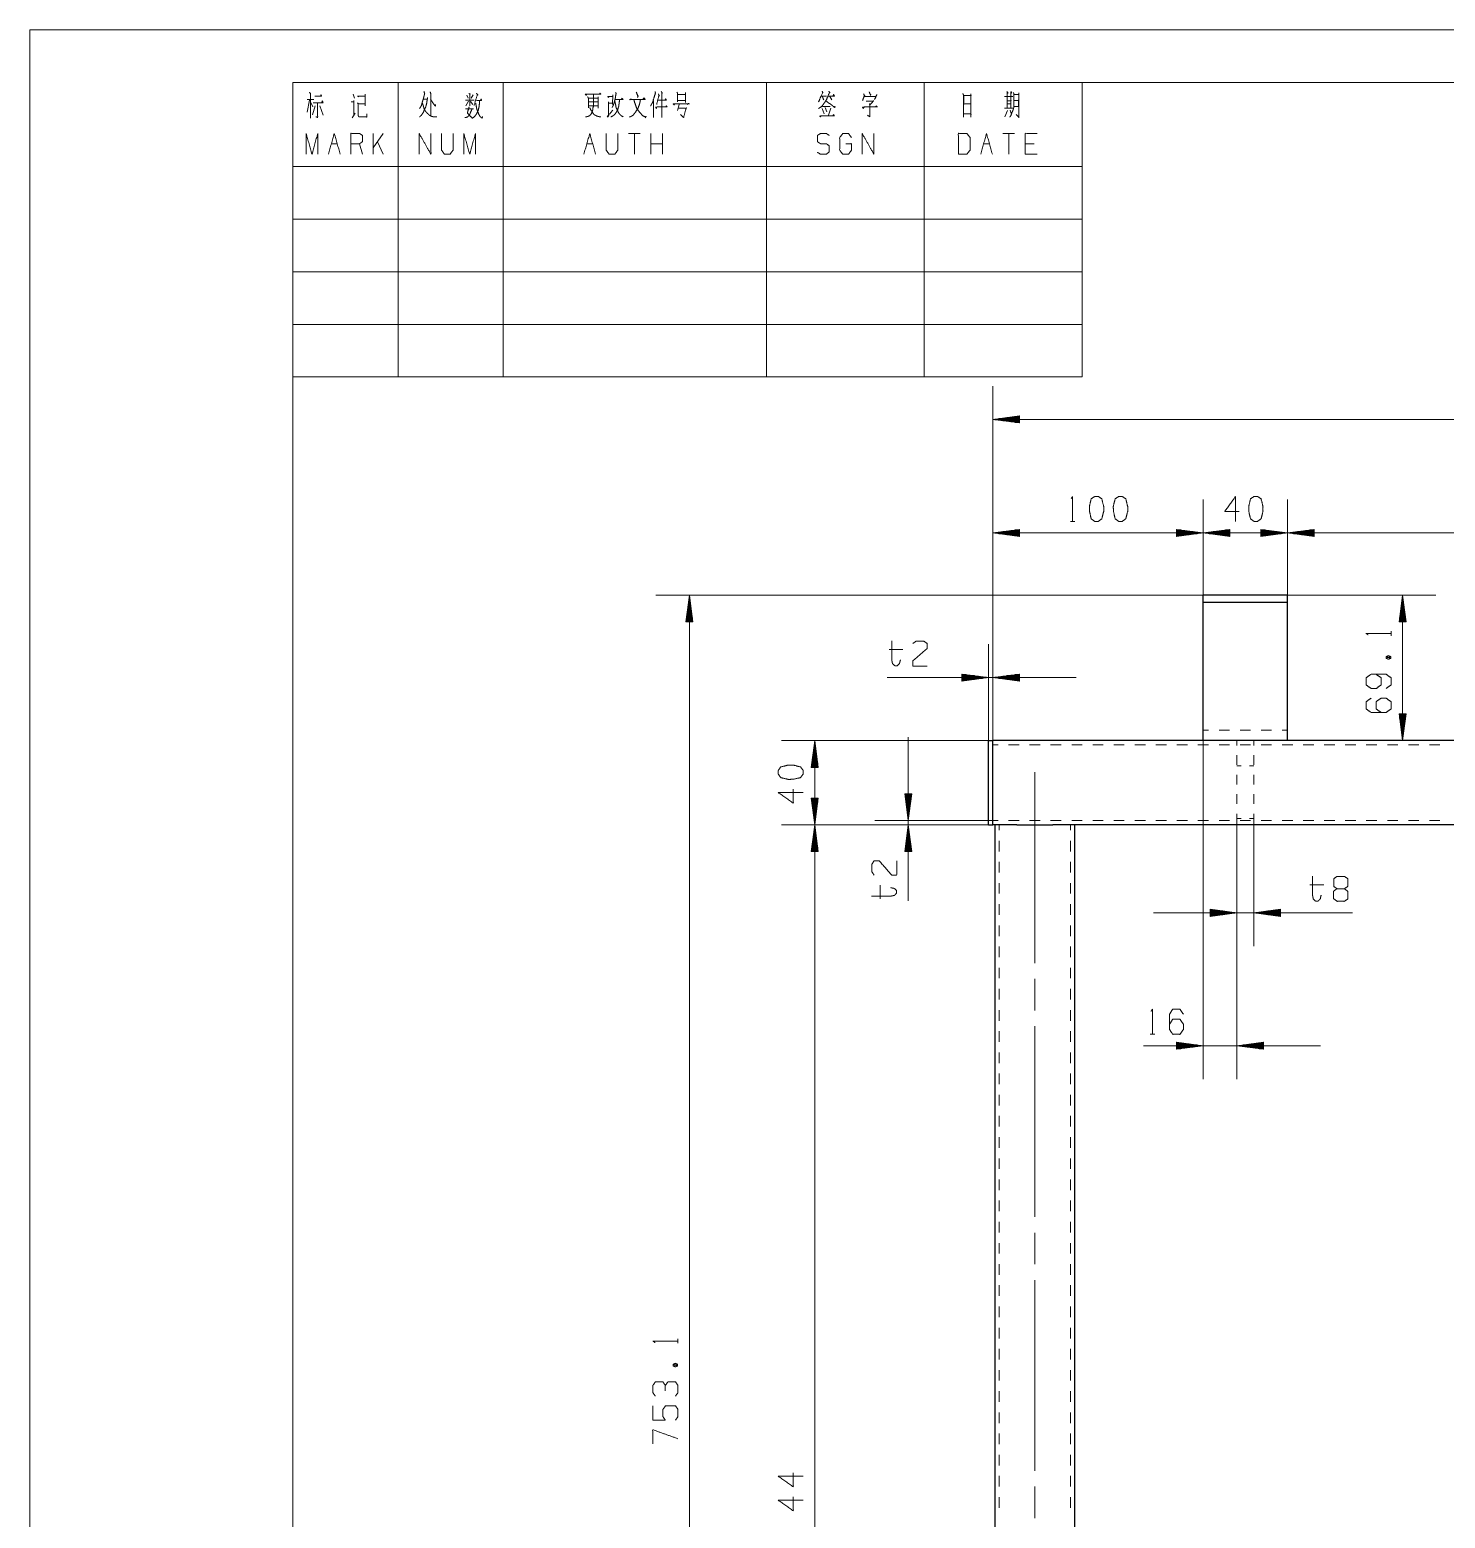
# Model space of a CAD drawing. Header units: millimetres. Extents: x 0 to 420, y 0 to 297.
# Drawn here: x 0 to 134.5, y 155.5 to 297 of the extents above; entities that cross this region are included whole.
import ezdxf

# ---------------------------------------------------------------- set-up
doc = ezdxf.new("R2010")
doc.units = ezdxf.units.MM
doc.layers.add('101', color=7, linetype='Continuous', true_color=0xffffff)

msp = doc.modelspace()

# ---------------------------------------------------------------- linework, layer by layer
at = {"layer": '101', "color": 133, "linetype": 'Continuous', "lineweight": 18}
for p, q in [((420, 297), (0, 297)), ((0, 297), (0, 0)), ((25, 292), (25, 264)), ((25, 292), (25, 5)), ((415, 292), (25, 292)), ((25, 292), (100, 292)), ((25, 292), (100, 292)), ((25, 292), (100, 292)), ((35, 292), (35, 264)), ((45, 292), (45, 264)), ((70, 292), (70, 264)), ((85, 292), (85, 264)), ((100, 292), (100, 264)), ((25, 284), (100, 284)), ((25, 279), (100, 279)), ((25, 274), (100, 274)), ((25, 269), (100, 269)), ((25, 264), (100, 264))]:
    msp.add_line(p, q, dxfattribs=at)
at = {"layer": '101', "color": 72, "linetype": 'Continuous', "lineweight": 18}
for p, q in [((26.57, 290.3), (26.35, 289.18)), ((26.36, 290.36), (26.98, 290.36)), ((26.69, 290.14), (26.91, 289.66)), ((30.74, 290.88), (30.87, 290.49)), ((31.13, 290.07), (31.22, 289.97)), ((37.42, 290.41), (37.77, 290.41)), ((41.69, 290.2), (41.43, 289.78)), ((41.53, 290.78), (41.66, 290.49)), ((41.88, 290.18), (42.11, 289.91)), ((42.14, 290.82), (41.95, 290.49)), ((53.11, 290.49), (53.99, 290.49)), ((53.11, 290.14), (53.98, 290.14)), ((54.01, 290.63), (54.01, 289.56)), ((55, 290.16), (55, 288.89)), ((55.4, 290.82), (55.37, 289.89)), ((59.27, 290.28), (59.27, 288.65)), ((61.56, 290.86), (62.32, 290.86)), ((61.56, 290.28), (62.32, 290.28)), ((62.33, 291.05), (62.33, 290.09)), ((76.04, 290.67), (76.21, 290.34)), ((93.22, 291.13), (93.33, 290.98)), ((27.11, 289.78), (26.88, 288.91)), ((27.56, 289.76), (27.87, 288.87)), ((30.65, 288.62), (30.93, 289.08)), ((41.4, 289.47), (42.16, 289.47)), ((53.1, 289.76), (53.98, 289.76)), ((55.02, 290.01), (55.35, 290.01)), ((61.73, 289.91), (61.56, 289.33)), ((61.6, 289.56), (62.33, 289.56)), ((75.31, 289.52), (75.48, 289.02)), ((75.35, 289.72), (76.07, 289.72)), ((75.6, 289.62), (75.76, 289.2)), ((76.13, 289.56), (75.92, 288.89)), ((92.92, 289.33), (92.65, 288.71)), ((92.86, 289.95), (93.25, 289.95)), ((93.18, 289.37), (93.28, 289.04)), ((93.75, 288.94), (94, 288.69)), ((28.66, 286.17), (29.22, 286.17)), ((31.62, 285.18), (31.34, 286.17)), ((32.63, 285.18), (32.63, 287.14)), ((33.59, 287.14), (32.63, 285.78)), ((33.59, 285.18), (33.04, 286.36)), ((52.94, 286.17), (53.49, 286.17)), ((58.02, 287.14), (56.9, 287.14)), ((57.46, 287.14), (57.46, 285.18)), ((59.02, 285.18), (59.02, 287.14)), ((60.14, 286.17), (59.02, 286.17)), ((60.14, 285.18), (60.14, 287.14)), ((90.65, 286.17), (91.2, 286.17)), ((93.6, 287.14), (92.49, 287.14)), ((93.05, 287.14), (93.05, 285.18)), ((95.45, 286.17), (94.61, 286.17)), ((98.9, 250.27), (99.32, 250.27)), ((129.37, 239.41), (129.37, 239.84)), ((81.66, 238.1), (82.98, 238.1)), ((128.92, 237.26), (129.35, 237.42)), ((80.82, 214.39), (80.82, 215.71)), ((121.65, 215.73), (122.97, 215.73)), ((106.49, 201.52), (106.91, 201.52)), ((61.6, 172.15), (61.6, 172.58)), ((61.15, 170), (61.57, 170.16))]:
    msp.add_line(p, q, dxfattribs=at)
at = {"layer": '101', "color": 22, "linetype": 'Continuous', "lineweight": 18}
for p, q in [((91.52, 228.83), (91.52, 263.14)), ((94.06, 260.3), (91.52, 259.96)), ((91.52, 259.96), (94.06, 259.63)), ((199.52, 259.96), (91.52, 259.96)), ((94.06, 259.99), (91.71, 259.99)), ((94.06, 259.94), (91.71, 259.94)), ((94.06, 260.04), (92.1, 260.04)), ((94.06, 259.89), (92.1, 259.89)), ((94.06, 260.09), (92.48, 260.09)), ((94.06, 259.84), (92.48, 259.84)), ((94.06, 260.14), (92.87, 260.14)), ((94.06, 259.79), (92.87, 259.79)), ((94.06, 260.19), (93.25, 260.19)), ((94.06, 259.74), (93.25, 259.74)), ((94.06, 260.24), (93.64, 260.24)), ((94.06, 259.68), (93.64, 259.68)), ((94.06, 260.29), (94.03, 260.29)), ((94.06, 260.29), (94.03, 260.29)), ((94.06, 259.63), (94.03, 259.63)), ((94.06, 259.63), (94.03, 259.63)), ((94.06, 259.63), (94.06, 260.3)), ((91.52, 229.43), (91.52, 252.35)), ((111.52, 243.26), (111.52, 252.35)), ((111.52, 243.26), (111.52, 252.35)), ((119.52, 243.26), (119.52, 252.35)), ((119.52, 243.26), (119.52, 252.35)), ((94.06, 249.51), (91.52, 249.18)), ((91.52, 249.18), (94.06, 248.84)), ((91.52, 249.18), (111.52, 249.18)), ((94.06, 249.2), (91.71, 249.2)), ((94.06, 249.15), (91.71, 249.15)), ((94.06, 249.25), (92.1, 249.25)), ((94.06, 249.1), (92.1, 249.1)), ((94.06, 249.3), (92.48, 249.3)), ((94.06, 249.05), (92.48, 249.05)), ((94.06, 249.35), (92.87, 249.35)), ((94.06, 249.41), (93.25, 249.41)), ((94.06, 249.46), (93.64, 249.46)), ((94.06, 249.51), (94.03, 249.51)), ((94.06, 249.51), (94.03, 249.51)), ((94.06, 248.84), (94.06, 249.51)), ((108.98, 249.51), (109.01, 249.51)), ((108.98, 249.51), (109.01, 249.51)), ((111.52, 249.18), (108.98, 249.51)), ((108.98, 249.51), (108.98, 248.84)), ((108.98, 249.46), (109.4, 249.46)), ((108.98, 249.41), (109.78, 249.41)), ((108.98, 249.35), (110.17, 249.35)), ((108.98, 249.3), (110.55, 249.3)), ((108.98, 249.25), (110.94, 249.25)), ((108.98, 249.2), (111.33, 249.2)), ((108.98, 248.84), (111.52, 249.18)), ((108.98, 249.15), (111.33, 249.15)), ((108.98, 249.1), (110.94, 249.1)), ((108.98, 249.05), (110.55, 249.05)), ((114.06, 249.51), (111.52, 249.18)), ((111.52, 249.18), (119.52, 249.18)), ((111.52, 249.18), (114.06, 248.84)), ((114.06, 249.2), (111.71, 249.2)), ((114.06, 249.15), (111.71, 249.15)), ((114.06, 249.25), (112.1, 249.25)), ((114.06, 249.1), (112.1, 249.1)), ((114.06, 249.3), (112.48, 249.3)), ((114.06, 249.05), (112.48, 249.05)), ((114.06, 249.35), (112.87, 249.35)), ((114.06, 249.41), (113.25, 249.41)), ((114.06, 249.46), (113.64, 249.46)), ((114.06, 249.51), (114.03, 249.51)), ((114.06, 249.51), (114.03, 249.51)), ((114.06, 248.84), (114.06, 249.51)), ((116.98, 249.51), (116.98, 248.84)), ((119.52, 249.18), (116.98, 249.51)), ((116.98, 249.51), (117.01, 249.51)), ((116.98, 249.51), (117.01, 249.51)), ((116.98, 249.46), (117.4, 249.46)), ((116.98, 249.41), (117.78, 249.41)), ((116.98, 249.35), (118.17, 249.35)), ((116.98, 249.3), (118.55, 249.3)), ((116.98, 249.25), (118.94, 249.25)), ((116.98, 249.2), (119.33, 249.2)), ((116.98, 248.84), (119.52, 249.18)), ((116.98, 249.15), (119.33, 249.15)), ((116.98, 249.1), (118.94, 249.1)), ((116.98, 249.05), (118.55, 249.05)), ((122.06, 249.51), (119.52, 249.18)), ((119.52, 249.18), (122.06, 248.84)), ((119.52, 249.18), (171.52, 249.18)), ((122.06, 249.2), (119.71, 249.2)), ((122.06, 249.15), (119.71, 249.15)), ((122.06, 249.25), (120.1, 249.25)), ((122.06, 249.1), (120.1, 249.1)), ((122.06, 249.3), (120.48, 249.3)), ((122.06, 249.05), (120.48, 249.05)), ((122.06, 249.35), (120.87, 249.35)), ((122.06, 249.41), (121.25, 249.41)), ((122.06, 249.46), (121.64, 249.46)), ((122.06, 249.51), (122.03, 249.51)), ((122.06, 249.51), (122.03, 249.51)), ((122.06, 248.84), (122.06, 249.51)), ((94.06, 249), (92.87, 249)), ((94.06, 248.95), (93.25, 248.95)), ((94.06, 248.9), (93.64, 248.9)), ((94.06, 248.85), (94.03, 248.85)), ((94.06, 248.85), (94.03, 248.85)), ((108.98, 249), (110.17, 249)), ((108.98, 248.95), (109.78, 248.95)), ((108.98, 248.9), (109.4, 248.9)), ((108.98, 248.85), (109.01, 248.85)), ((108.98, 248.85), (109.01, 248.85)), ((114.06, 249), (112.87, 249)), ((114.06, 248.95), (113.25, 248.95)), ((114.06, 248.9), (113.64, 248.9)), ((114.06, 248.85), (114.03, 248.85)), ((114.06, 248.85), (114.03, 248.85)), ((116.98, 249), (118.17, 249)), ((116.98, 248.95), (117.78, 248.95)), ((116.98, 248.9), (117.4, 248.9)), ((116.98, 248.85), (117.01, 248.85)), ((116.98, 248.85), (117.01, 248.85)), ((122.06, 249), (120.87, 249)), ((122.06, 248.95), (121.25, 248.95)), ((122.06, 248.9), (121.64, 248.9)), ((122.06, 248.85), (122.03, 248.85)), ((122.06, 248.85), (122.03, 248.85)), ((111.52, 243.26), (59.51, 243.26)), ((62.69, 243.26), (62.35, 240.72)), ((62.56, 240.72), (62.56, 242.29)), ((62.61, 240.72), (62.61, 242.68)), ((62.66, 240.72), (62.66, 243.06)), ((63.02, 240.72), (62.69, 243.26)), ((62.69, 92.63), (62.69, 243.26)), ((62.71, 240.72), (62.71, 243.06)), ((62.76, 240.72), (62.76, 242.68)), ((62.82, 240.72), (62.82, 242.29)), ((119.52, 243.26), (133.64, 243.26)), ((130.46, 243.26), (130.13, 240.72)), ((130.34, 240.72), (130.34, 242.29)), ((130.39, 240.72), (130.39, 242.68)), ((130.44, 240.72), (130.44, 243.06)), ((130.8, 240.72), (130.46, 243.26)), ((130.46, 243.26), (130.46, 229.43)), ((130.49, 240.72), (130.49, 243.06)), ((130.54, 240.72), (130.54, 242.68)), ((130.59, 240.72), (130.59, 242.29)), ((62.35, 240.72), (63.02, 240.72)), ((62.36, 240.72), (62.36, 240.75)), ((62.36, 240.72), (62.36, 240.75)), ((62.41, 240.72), (62.41, 241.13)), ((62.46, 240.72), (62.46, 241.52)), ((62.51, 240.72), (62.51, 241.91)), ((62.87, 240.72), (62.87, 241.91)), ((62.92, 240.72), (62.92, 241.52)), ((62.97, 240.72), (62.97, 241.13)), ((63.02, 240.72), (63.02, 240.75)), ((63.02, 240.72), (63.02, 240.75)), ((130.13, 240.72), (130.13, 240.75)), ((130.13, 240.72), (130.13, 240.75)), ((130.13, 240.72), (130.8, 240.72)), ((130.18, 240.72), (130.18, 241.13)), ((130.24, 240.72), (130.24, 241.52)), ((130.29, 240.72), (130.29, 241.91)), ((130.64, 240.72), (130.64, 241.91)), ((130.69, 240.72), (130.69, 241.52)), ((130.74, 240.72), (130.74, 241.13)), ((130.79, 240.72), (130.79, 240.75)), ((130.79, 240.72), (130.79, 240.75)), ((91.12, 228.83), (91.12, 238.6)), ((91.52, 228.83), (91.52, 238.6)), ((81.48, 235.43), (99.46, 235.43)), ((88.58, 235.76), (88.61, 235.76)), ((88.58, 235.76), (88.61, 235.76)), ((91.12, 235.43), (88.58, 235.76)), ((88.58, 235.76), (88.58, 235.09)), ((88.58, 235.71), (89, 235.71)), ((88.58, 235.66), (89.38, 235.66)), ((88.58, 235.61), (89.77, 235.61)), ((88.58, 235.56), (90.15, 235.56)), ((88.58, 235.51), (90.54, 235.51)), ((88.58, 235.45), (90.93, 235.45)), ((88.58, 235.09), (91.12, 235.43)), ((88.58, 235.4), (90.93, 235.4)), ((88.58, 235.35), (90.54, 235.35)), ((88.58, 235.3), (90.15, 235.3)), ((88.58, 235.25), (89.77, 235.25)), ((88.58, 235.2), (89.38, 235.2)), ((88.58, 235.15), (89, 235.15)), ((88.58, 235.1), (88.61, 235.1)), ((88.58, 235.1), (88.61, 235.1)), ((94.06, 235.76), (91.52, 235.43)), ((91.52, 235.43), (94.06, 235.09)), ((94.06, 235.45), (91.71, 235.45)), ((94.06, 235.4), (91.71, 235.4)), ((94.06, 235.51), (92.1, 235.51)), ((94.06, 235.35), (92.1, 235.35)), ((94.06, 235.56), (92.48, 235.56)), ((94.06, 235.3), (92.48, 235.3)), ((94.06, 235.61), (92.87, 235.61)), ((94.06, 235.25), (92.87, 235.25)), ((94.06, 235.66), (93.25, 235.66)), ((94.06, 235.2), (93.25, 235.2)), ((94.06, 235.71), (93.64, 235.71)), ((94.06, 235.15), (93.64, 235.15)), ((94.06, 235.76), (94.03, 235.76)), ((94.06, 235.76), (94.03, 235.76)), ((94.06, 235.1), (94.03, 235.1)), ((94.06, 235.1), (94.03, 235.1)), ((94.06, 235.09), (94.06, 235.76)), ((130.13, 231.97), (130.13, 231.94)), ((130.13, 231.97), (130.13, 231.94)), ((130.13, 231.97), (130.46, 229.43)), ((130.8, 231.97), (130.13, 231.97)), ((130.18, 231.97), (130.18, 231.55)), ((130.24, 231.97), (130.24, 231.16)), ((130.29, 231.97), (130.29, 230.78)), ((130.34, 231.97), (130.34, 230.39)), ((130.39, 231.97), (130.39, 230.01)), ((130.44, 231.97), (130.44, 229.62)), ((130.46, 229.43), (130.8, 231.97)), ((130.49, 231.97), (130.49, 229.62)), ((130.54, 231.97), (130.54, 230.01)), ((130.59, 231.97), (130.59, 230.39)), ((130.64, 231.97), (130.64, 230.78)), ((130.69, 231.97), (130.69, 231.16)), ((130.74, 231.97), (130.74, 231.55)), ((130.79, 231.97), (130.79, 231.94)), ((130.79, 231.97), (130.79, 231.94)), ((91.52, 229.43), (71.43, 229.43)), ((74.6, 229.43), (74.27, 226.89)), ((74.58, 226.89), (74.58, 229.24)), ((74.94, 226.89), (74.6, 229.43)), ((74.6, 229.43), (74.6, 221.43)), ((74.63, 226.89), (74.63, 229.24)), ((83.49, 214.21), (83.49, 229.77)), ((111.52, 229.43), (111.52, 197.26)), ((74.42, 226.89), (74.42, 228.08)), ((74.47, 226.89), (74.47, 228.46)), ((74.52, 226.89), (74.52, 228.85)), ((74.68, 226.89), (74.68, 228.85)), ((74.73, 226.89), (74.73, 228.46)), ((74.78, 226.89), (74.78, 228.08)), ((74.27, 226.89), (74.27, 226.92)), ((74.27, 226.89), (74.27, 226.92)), ((74.27, 226.89), (74.94, 226.89)), ((74.32, 226.89), (74.32, 227.31)), ((74.37, 226.89), (74.37, 227.69)), ((74.83, 226.89), (74.83, 227.69)), ((74.88, 226.89), (74.88, 227.31)), ((74.93, 226.89), (74.93, 226.92)), ((74.93, 226.89), (74.93, 226.92)), ((74.27, 223.97), (74.27, 223.94)), ((74.27, 223.97), (74.27, 223.94)), ((74.94, 223.97), (74.27, 223.97)), ((74.27, 223.97), (74.6, 221.43)), ((74.32, 223.97), (74.32, 223.55)), ((74.37, 223.97), (74.37, 223.16)), ((74.42, 223.97), (74.42, 222.78)), ((74.47, 223.97), (74.47, 222.39)), ((74.52, 223.97), (74.52, 222.01)), ((74.58, 223.97), (74.58, 221.62)), ((74.6, 221.43), (74.94, 223.97)), ((74.63, 223.97), (74.63, 221.62)), ((74.68, 223.97), (74.68, 222.01)), ((74.73, 223.97), (74.73, 222.39)), ((74.78, 223.97), (74.78, 222.78)), ((74.83, 223.97), (74.83, 223.16)), ((74.88, 223.97), (74.88, 223.55)), ((74.93, 223.97), (74.93, 223.94)), ((74.93, 223.97), (74.93, 223.94)), ((83.82, 224.37), (83.15, 224.37)), ((83.15, 224.37), (83.49, 221.83)), ((83.16, 224.37), (83.16, 224.34)), ((83.16, 224.37), (83.16, 224.34)), ((83.21, 224.37), (83.21, 223.95)), ((83.26, 224.37), (83.26, 223.56)), ((83.31, 224.37), (83.31, 223.18)), ((83.36, 224.37), (83.36, 222.79)), ((83.41, 224.37), (83.41, 222.41)), ((83.46, 224.37), (83.46, 222.02)), ((83.49, 221.83), (83.82, 224.37)), ((83.51, 224.37), (83.51, 222.02)), ((83.56, 224.37), (83.56, 222.41)), ((83.61, 224.37), (83.61, 222.79)), ((83.66, 224.37), (83.66, 223.18)), ((83.71, 224.37), (83.71, 223.56)), ((83.77, 224.37), (83.77, 223.95)), ((83.82, 224.37), (83.82, 224.34)), ((83.82, 224.37), (83.82, 224.34)), ((91.52, 221.43), (71.43, 221.43)), ((91.72, 221.43), (71.43, 221.43)), ((74.6, 221.43), (74.27, 218.89)), ((74.52, 218.89), (74.52, 220.85)), ((74.58, 218.89), (74.58, 221.24)), ((74.94, 218.89), (74.6, 221.43)), ((74.6, 221.43), (74.6, 92.63)), ((74.63, 218.89), (74.63, 221.24)), ((74.68, 218.89), (74.68, 220.85)), ((91.52, 221.83), (80.31, 221.83)), ((91.52, 221.43), (80.31, 221.43)), ((83.49, 221.43), (83.15, 218.89)), ((83.41, 218.89), (83.41, 220.85)), ((83.46, 218.89), (83.46, 221.24)), ((83.82, 218.89), (83.49, 221.43)), ((83.51, 218.89), (83.51, 221.24)), ((83.56, 218.89), (83.56, 220.85)), ((114.72, 222.03), (114.72, 209.89)), ((114.72, 222.03), (114.72, 197.26)), ((116.32, 222.03), (116.32, 209.89)), ((74.32, 218.89), (74.32, 219.31)), ((74.37, 218.89), (74.37, 219.69)), ((74.42, 218.89), (74.42, 220.08)), ((74.47, 218.89), (74.47, 220.46)), ((74.73, 218.89), (74.73, 220.46)), ((74.78, 218.89), (74.78, 220.08)), ((74.83, 218.89), (74.83, 219.69)), ((74.88, 218.89), (74.88, 219.31)), ((83.21, 218.89), (83.21, 219.31)), ((83.26, 218.89), (83.26, 219.69)), ((83.31, 218.89), (83.31, 220.08)), ((83.36, 218.89), (83.36, 220.46)), ((83.61, 218.89), (83.61, 220.46)), ((83.66, 218.89), (83.66, 220.08)), ((83.71, 218.89), (83.71, 219.69)), ((83.77, 218.89), (83.77, 219.31)), ((74.27, 218.89), (74.27, 218.92)), ((74.27, 218.89), (74.27, 218.92)), ((74.27, 218.89), (74.94, 218.89)), ((74.93, 218.89), (74.93, 218.92)), ((74.93, 218.89), (74.93, 218.92)), ((83.15, 218.89), (83.82, 218.89)), ((83.16, 218.89), (83.16, 218.92)), ((83.16, 218.89), (83.16, 218.92)), ((83.82, 218.89), (83.82, 218.92)), ((83.82, 218.89), (83.82, 218.92)), ((106.78, 213.06), (125.7, 213.06)), ((114.72, 213.06), (112.18, 213.4)), ((112.18, 213.4), (112.18, 212.73)), ((112.18, 213.39), (112.21, 213.39)), ((112.18, 213.39), (112.21, 213.39)), ((112.18, 213.34), (112.6, 213.34)), ((112.18, 213.29), (112.98, 213.29)), ((112.18, 213.24), (113.37, 213.24)), ((112.18, 213.19), (113.75, 213.19)), ((112.18, 213.14), (114.14, 213.14)), ((112.18, 213.09), (114.53, 213.09)), ((112.18, 212.73), (114.72, 213.06)), ((112.18, 213.04), (114.53, 213.04)), ((112.18, 212.99), (114.14, 212.99)), ((112.18, 212.94), (113.75, 212.94)), ((112.18, 212.88), (113.37, 212.88)), ((112.18, 212.83), (112.98, 212.83)), ((112.18, 212.78), (112.6, 212.78)), ((112.18, 212.73), (112.21, 212.73)), ((112.18, 212.73), (112.21, 212.73)), ((118.86, 213.4), (116.32, 213.06)), ((116.32, 213.06), (118.86, 212.73)), ((118.86, 213.09), (116.51, 213.09)), ((118.86, 213.04), (116.51, 213.04)), ((118.86, 213.14), (116.9, 213.14)), ((118.86, 212.99), (116.9, 212.99)), ((118.86, 213.19), (117.28, 213.19)), ((118.86, 212.94), (117.28, 212.94)), ((118.86, 213.24), (117.67, 213.24)), ((118.86, 212.88), (117.67, 212.88)), ((118.86, 213.29), (118.05, 213.29)), ((118.86, 212.83), (118.05, 212.83)), ((118.86, 213.34), (118.44, 213.34)), ((118.86, 212.78), (118.44, 212.78)), ((118.86, 213.39), (118.83, 213.39)), ((118.86, 213.39), (118.83, 213.39)), ((118.86, 212.73), (118.83, 212.73)), ((118.86, 212.73), (118.83, 212.73)), ((118.86, 212.73), (118.86, 213.4)), ((122.66, 200.43), (105.85, 200.43)), ((111.52, 200.43), (108.98, 200.77)), ((108.98, 200.77), (108.98, 200.1)), ((108.98, 200.76), (109.01, 200.76)), ((108.98, 200.76), (109.01, 200.76)), ((108.98, 200.71), (109.4, 200.71)), ((108.98, 200.66), (109.78, 200.66)), ((108.98, 200.61), (110.17, 200.61)), ((108.98, 200.56), (110.55, 200.56)), ((108.98, 200.51), (110.94, 200.51)), ((108.98, 200.46), (111.33, 200.46)), ((108.98, 200.1), (111.52, 200.43)), ((108.98, 200.41), (111.33, 200.41)), ((108.98, 200.36), (110.94, 200.36)), ((108.98, 200.31), (110.55, 200.31)), ((108.98, 200.25), (110.17, 200.25)), ((108.98, 200.2), (109.78, 200.2)), ((108.98, 200.15), (109.4, 200.15)), ((108.98, 200.1), (109.01, 200.1)), ((108.98, 200.1), (109.01, 200.1)), ((117.26, 200.77), (114.72, 200.43)), ((114.72, 200.43), (117.26, 200.1)), ((117.26, 200.46), (114.91, 200.46)), ((117.26, 200.41), (114.91, 200.41)), ((117.26, 200.51), (115.3, 200.51)), ((117.26, 200.36), (115.3, 200.36)), ((117.26, 200.56), (115.68, 200.56)), ((117.26, 200.31), (115.68, 200.31)), ((117.26, 200.61), (116.07, 200.61)), ((117.26, 200.25), (116.07, 200.25)), ((117.26, 200.66), (116.45, 200.66)), ((117.26, 200.2), (116.45, 200.2)), ((117.26, 200.71), (116.84, 200.71)), ((117.26, 200.15), (116.84, 200.15)), ((117.26, 200.76), (117.23, 200.76)), ((117.26, 200.76), (117.23, 200.76)), ((117.26, 200.1), (117.23, 200.1)), ((117.26, 200.1), (117.23, 200.1)), ((117.26, 200.1), (117.26, 200.77))]:
    msp.add_line(p, q, dxfattribs=at)
at = {"layer": '101', "color": 92, "linetype": 'Continuous', "lineweight": 25}
for p, q in [((111.52, 242.55), (111.52, 243.26)), ((119.52, 243.26), (111.52, 243.26)), ((119.52, 242.55), (111.52, 242.55)), ((111.52, 240.6), (111.52, 242.55)), ((119.52, 242.55), (119.52, 243.26)), ((119.52, 240.6), (119.52, 242.55)), ((111.52, 230.43), (111.52, 239.19)), ((119.52, 230.43), (119.52, 239.19)), ((199.52, 229.43), (91.52, 229.43)), ((91.52, 222.03), (91.52, 228.83)), ((93.82, 221.43), (91.52, 221.43)), ((91.72, 221.43), (91.72, 92.63)), ((193.82, 221.43), (97.22, 221.43)), ((99.32, 92.63), (99.32, 221.43))]:
    msp.add_line(p, q, dxfattribs=at)
at = {"layer": '101', "color": 72, "linetype": 'Continuous', "lineweight": 25}
for p, q in [((91.12, 229.43), (91.52, 229.43)), ((91.12, 222.03), (91.12, 228.83)), ((91.52, 222.03), (91.52, 228.83)), ((91.12, 221.43), (91.52, 221.43))]:
    msp.add_line(p, q, dxfattribs=at)
at = {"layer": '101', "color": 53, "linetype": 'Continuous', "lineweight": 18}
for p, q in [((111.52, 230.43), (112.02, 230.43)), ((113.02, 230.43), (114.02, 230.43)), ((114.72, 228.97), (114.72, 229.43)), ((115.02, 230.43), (116.02, 230.43)), ((116.32, 229.43), (116.32, 228.97)), ((117.02, 230.43), (118.02, 230.43)), ((119.02, 230.43), (119.52, 230.43)), ((92.02, 229.03), (91.52, 229.03)), ((94.02, 229.03), (93.02, 229.03)), ((96.02, 229.03), (95.02, 229.03)), ((98.02, 229.03), (97.02, 229.03)), ((100.02, 229.03), (99.02, 229.03)), ((102.02, 229.03), (101.02, 229.03)), ((104.02, 229.03), (103.02, 229.03)), ((106.02, 229.03), (105.02, 229.03)), ((108.02, 229.03), (107.02, 229.03)), ((110.02, 229.03), (109.02, 229.03)), ((112.02, 229.03), (111.02, 229.03)), ((114.02, 229.03), (113.02, 229.03)), ((114.72, 227.12), (114.72, 228.04)), ((116.02, 229.03), (115.02, 229.03)), ((116.32, 228.04), (116.32, 227.12)), ((118.02, 229.03), (117.02, 229.03)), ((120.02, 229.03), (119.02, 229.03)), ((122.02, 229.03), (121.02, 229.03)), ((124.02, 229.03), (123.02, 229.03)), ((126.02, 229.03), (125.02, 229.03)), ((128.02, 229.03), (127.02, 229.03)), ((130.02, 229.03), (129.02, 229.03)), ((132.02, 229.03), (131.02, 229.03)), ((134.02, 229.03), (133.02, 229.03)), ((115.12, 227.03), (114.72, 227.03)), ((116.32, 227.03), (115.92, 227.03)), ((114.72, 225.27), (114.72, 226.19)), ((116.32, 226.19), (116.32, 225.27)), ((114.72, 223.42), (114.72, 224.34)), ((116.32, 224.34), (116.32, 223.42)), ((114.72, 222.03), (114.72, 222.49)), ((116.32, 222.49), (116.32, 222.03)), ((92.02, 221.83), (91.52, 221.83)), ((92.12, 221.43), (92.12, 220.92)), ((94.02, 221.83), (93.02, 221.83)), ((96.02, 221.83), (95.02, 221.83)), ((98.02, 221.83), (97.02, 221.83)), ((98.92, 220.92), (98.92, 221.43)), ((100.02, 221.83), (99.02, 221.83)), ((102.02, 221.83), (101.02, 221.83)), ((104.02, 221.83), (103.02, 221.83)), ((106.02, 221.83), (105.02, 221.83)), ((108.02, 221.83), (107.02, 221.83)), ((110.02, 221.83), (109.02, 221.83)), ((112.02, 221.83), (111.02, 221.83)), ((114.02, 221.83), (113.02, 221.83)), ((115.12, 222.03), (114.72, 222.03)), ((116.02, 221.83), (115.02, 221.83)), ((116.32, 222.03), (115.92, 222.03)), ((118.02, 221.83), (117.02, 221.83)), ((120.02, 221.83), (119.02, 221.83)), ((122.02, 221.83), (121.02, 221.83)), ((124.02, 221.83), (123.02, 221.83)), ((126.02, 221.83), (125.02, 221.83)), ((128.02, 221.83), (127.02, 221.83)), ((130.02, 221.83), (129.02, 221.83)), ((132.02, 221.83), (131.02, 221.83)), ((134.02, 221.83), (133.02, 221.83)), ((92.12, 219.92), (92.12, 218.91)), ((98.92, 218.91), (98.92, 219.92)), ((92.12, 217.91), (92.12, 216.9)), ((98.92, 216.9), (98.92, 217.91)), ((92.12, 215.89), (92.12, 214.89)), ((98.92, 214.89), (98.92, 215.89)), ((92.12, 213.88), (92.12, 212.87)), ((98.92, 212.87), (98.92, 213.88)), ((92.12, 211.87), (92.12, 210.86)), ((98.92, 210.86), (98.92, 211.87)), ((92.12, 209.86), (92.12, 208.85)), ((98.92, 208.85), (98.92, 209.86)), ((92.12, 207.84), (92.12, 206.84)), ((98.92, 206.84), (98.92, 207.84)), ((92.12, 205.83), (92.12, 204.82)), ((98.92, 204.82), (98.92, 205.83)), ((92.12, 203.82), (92.12, 202.81)), ((98.92, 202.81), (98.92, 203.82)), ((92.12, 201.81), (92.12, 200.8)), ((98.92, 200.8), (98.92, 201.81)), ((92.12, 199.79), (92.12, 198.79)), ((98.92, 198.79), (98.92, 199.79)), ((92.12, 197.78), (92.12, 196.77)), ((98.92, 196.77), (98.92, 197.78)), ((92.12, 195.77), (92.12, 194.76)), ((98.92, 194.76), (98.92, 195.77)), ((92.12, 193.76), (92.12, 192.75)), ((98.92, 192.75), (98.92, 193.76)), ((92.12, 191.74), (92.12, 190.74)), ((98.92, 190.74), (98.92, 191.74)), ((92.12, 189.73), (92.12, 188.72)), ((98.92, 188.72), (98.92, 189.73)), ((92.12, 187.72), (92.12, 186.71)), ((98.92, 186.71), (98.92, 187.72)), ((92.12, 185.71), (92.12, 184.7)), ((98.92, 184.7), (98.92, 185.71)), ((92.12, 183.69), (92.12, 182.69)), ((98.92, 182.69), (98.92, 183.69)), ((92.12, 181.68), (92.12, 180.67)), ((98.92, 180.67), (98.92, 181.68)), ((92.12, 179.67), (92.12, 178.66)), ((98.92, 178.66), (98.92, 179.67)), ((92.12, 177.66), (92.12, 176.65)), ((98.92, 176.65), (98.92, 177.66)), ((92.12, 175.64), (92.12, 174.64)), ((98.92, 174.64), (98.92, 175.64)), ((92.12, 173.63), (92.12, 172.62)), ((98.92, 172.62), (98.92, 173.63)), ((92.12, 171.62), (92.12, 170.61)), ((98.92, 170.61), (98.92, 171.62)), ((92.12, 169.61), (92.12, 168.6)), ((98.92, 168.6), (98.92, 169.61)), ((92.12, 167.59), (92.12, 166.59)), ((98.92, 166.59), (98.92, 167.59)), ((92.12, 165.58), (92.12, 164.57)), ((98.92, 164.57), (98.92, 165.58)), ((92.12, 163.57), (92.12, 162.56)), ((98.92, 162.56), (98.92, 163.57)), ((92.12, 161.56), (92.12, 160.55)), ((98.92, 160.55), (98.92, 161.56)), ((92.12, 159.54), (92.12, 158.54)), ((98.92, 158.54), (98.92, 159.54)), ((92.12, 157.53), (92.12, 156.52)), ((98.92, 156.52), (98.92, 157.53))]:
    msp.add_line(p, q, dxfattribs=at)
at = {"layer": '101', "color": 151, "linetype": 'Continuous', "lineweight": 18}
for p, q in [((95.52, 206.79), (95.52, 203.79)), ((95.52, 202.29), (95.52, 184.16)), ((95.52, 182.66), (95.52, 179.66)), ((95.52, 178.16), (95.52, 160.03)), ((95.52, 158.53), (95.52, 155.53))]:
    msp.add_line(p, q, dxfattribs=at)
at = {"layer": '101', "color": 72, "linetype": 'Continuous', "lineweight": 18}
for points, knots in [([(26.57, 291.07), (26.67, 290.94), (26.67, 288.6)], [0, 0, 0.064393, 1, 1]), ([(26.92, 290.07), (27.87, 290.07), (27.81, 290.24), (27.74, 290.09)], [0, 0, 0.737857, 0.874089, 1, 1]), ([(27.1, 290.69), (27.73, 290.69), (27.68, 290.82), (27.64, 290.74)], [0, 0, 0.736257, 0.890366, 1, 1]), ([(27.36, 290.07), (27.36, 288.65), (27.2, 288.73)], [0, 0, 0.887515, 1, 1]), ([(30.55, 290.14), (30.8, 290.14), (30.8, 290.26), (30.8, 288.81)], [0, 0, 0.136549, 0.204721, 1, 1]), ([(31.28, 290.69), (31.21, 290.63), (31.15, 290.69), (31.88, 290.69), (31.88, 290.88), (31.88, 289.78), (31.88, 289.97), (31.22, 289.97), (31.22, 288.83), (31.24, 288.75), (31.35, 288.71), (32.04, 288.71), (32.04, 289.02)], [0, 0, 0.017819, 0.033666, 0.169515, 0.204099, 0.407776, 0.442364, 0.564628, 0.775991, 0.791603, 0.814658, 0.942357, 1, 1]), ([(37.8, 290.55), (37.71, 289.95), (37.65, 289.76), (37.62, 289.62), (37.53, 289.47), (37.46, 289.31), (37.42, 289.18), (37.31, 289.02), (37.23, 288.89), (37.04, 288.71)], [0, 0, 0.296659, 0.392137, 0.46442, 0.547267, 0.635799, 0.700206, 0.795426, 0.869797, 1, 1]), ([(37.46, 291.13), (37.53, 290.94), (37.46, 290.67), (37.43, 290.53), (37.37, 290.34), (37.31, 290.14), (37.26, 289.95), (37.21, 289.78), (37.14, 289.66), (37.05, 289.52)], [0, 0, 0.116545, 0.278927, 0.365002, 0.478708, 0.603961, 0.717668, 0.817418, 0.901357, 1, 1]), ([(38.05, 291.11), (38.1, 290.96), (38.1, 288.87)], [0, 0, 0.06955, 1, 1]), ([(38.08, 290.38), (38.56, 289.72), (38.56, 289.91)], [0, 0, 0.814818, 1, 1]), ([(41.73, 290.94), (41.86, 290.88), (41.81, 290.92), (41.81, 289.76), (41.81, 290.3), (41.4, 290.3), (42.22, 290.3)], [0, 0, 0.046318, 0.069123, 0.437816, 0.608997, 0.739331, 1, 1]), ([(42.73, 290.2), (42.73, 289.95), (42.7, 289.68), (42.63, 289.39), (42.51, 289.1), (42.38, 288.89), (42.23, 288.71), (42.03, 288.58)], [0, 0, 0.134106, 0.280228, 0.441583, 0.610314, 0.742762, 0.870657, 1, 1]), ([(42.46, 290.96), (42.6, 290.82), (42.55, 290.86), (42.22, 289.8)], [0, 0, 0.143537, 0.187773, 1, 1]), ([(42.44, 290.28), (42.93, 290.28), (42.9, 290.45), (42.85, 290.34)], [0, 0, 0.634119, 0.848445, 1, 1]), ([(52.91, 290.86), (52.88, 290.76), (52.79, 290.88), (54.27, 290.88), (54.2, 290.98), (54.14, 290.88)], [0, 0, 0.054227, 0.130909, 0.87613, 0.940043, 1, 1]), ([(53.57, 290.88), (53.57, 289.72), (53.52, 289.58), (53.51, 289.41), (53.45, 289.2), (53.38, 289.04), (53.29, 288.91), (53.16, 288.81), (53.03, 288.75), (52.82, 288.73)], [0, 0, 0.455623, 0.515134, 0.580482, 0.665033, 0.736192, 0.79598, 0.861823, 0.919058, 1, 1]), ([(53.01, 290.63), (53.1, 290.49), (53.1, 289.58)], [0, 0, 0.156848, 1, 1]), ([(55.06, 290.65), (54.99, 290.57), (54.93, 290.65), (55.37, 290.65)], [0, 0, 0.169755, 0.325542, 1, 1]), ([(56.04, 290.36), (56.03, 290.16), (56, 289.95), (55.97, 289.72), (55.91, 289.52), (55.84, 289.33), (55.75, 289.18), (55.65, 289.02), (55.54, 288.91), (55.41, 288.81), (55.21, 288.71)], [0, 0, 0.105429, 0.211651, 0.328282, 0.437572, 0.539265, 0.625346, 0.724284, 0.79827, 0.883378, 1, 1]), ([(55.67, 291.05), (55.72, 290.96), (55.63, 290.41), (55.51, 289.99), (55.47, 289.85), (55.35, 289.62)], [0, 0, 0.062603, 0.440485, 0.727862, 0.828992, 1, 1]), ([(55.62, 290.18), (55.65, 289.99), (55.69, 289.8), (55.72, 289.6), (55.81, 289.43), (55.88, 289.29), (55.95, 289.12), (56.06, 288.98), (56.2, 288.83), (56.39, 288.73)], [0, 0, 0.109654, 0.220947, 0.342501, 0.451483, 0.545868, 0.651144, 0.754315, 0.874064, 1, 1]), ([(55.67, 290.38), (56.38, 290.38), (56.29, 290.49), (56.17, 290.36)], [0, 0, 0.696293, 0.830826, 1, 1]), ([(57.14, 290.45), (57.05, 290.34), (57.01, 290.38), (58.48, 290.38), (58.38, 290.55), (58.28, 290.41)], [0, 0, 0.066333, 0.095822, 0.818123, 0.913284, 1, 1]), ([(58.04, 290.41), (57.97, 290.01), (57.83, 289.6), (57.56, 289.16), (57.33, 288.87), (56.99, 288.69)], [0, 0, 0.190069, 0.398701, 0.640199, 0.817216, 1, 1]), ([(57.42, 290.3), (57.49, 290.07), (57.66, 289.58), (57.94, 289.18), (58.25, 288.83), (58.53, 288.71), (58.59, 288.79), (58.48, 288.62)], [0, 0, 0.103286, 0.330833, 0.538837, 0.740597, 0.872112, 0.915905, 1, 1]), ([(57.64, 291.07), (57.81, 290.65), (57.83, 290.76), (57.75, 290.55)], [0, 0, 0.581176, 0.716263, 1, 1]), ([(59.43, 291.13), (59.46, 290.98), (59.26, 290.34), (59.19, 290.09), (59.1, 289.95), (59, 289.76)], [0, 0, 0.101083, 0.561706, 0.738774, 0.854629, 1, 1]), ([(59.74, 290.92), (59.84, 290.69), (59.79, 290.78), (59.58, 289.91)], [0, 0, 0.200658, 0.282145, 1, 1]), ([(59.68, 290.3), (60.5, 290.3), (60.44, 290.45), (60.37, 290.3)], [0, 0, 0.720068, 0.857376, 1, 1]), ([(60.01, 291.13), (60.12, 290.98), (60.06, 291.05), (60.06, 288.65)], [0, 0, 0.069697, 0.101625, 1, 1]), ([(61.5, 291.07), (61.57, 290.98), (61.57, 290.14)], [0, 0, 0.115189, 1, 1]), ([(75.94, 291.15), (76.05, 291.03), (76.01, 291.05), (75.72, 290.38), (75.58, 290.14), (75.44, 289.95), (75.28, 289.72), (74.96, 289.52)], [0, 0, 0.080396, 0.103261, 0.444362, 0.576789, 0.688375, 0.819716, 1, 1]), ([(75.29, 291.17), (75.39, 291.03), (75.37, 291.07), (74.97, 290.16), (75.2, 290.69), (75.72, 290.69), (75.31, 290.69), (75.45, 290.34)], [0, 0, 0.057042, 0.07334, 0.392466, 0.581127, 0.745774, 0.87749, 1, 1]), ([(75.66, 290.26), (75.85, 290.09), (76.04, 289.97), (76.18, 289.87), (76.39, 289.7), (76.58, 289.68), (76.42, 289.6)], [0, 0, 0.194845, 0.370351, 0.508814, 0.712321, 0.860156, 1, 1]), ([(75.89, 290.69), (76.48, 290.69), (76.4, 290.84), (76.33, 290.74)], [0, 0, 0.669422, 0.855054, 1, 1]), ([(79.24, 290.92), (79.36, 290.69), (79.33, 290.78), (79.15, 290.28)], [0, 0, 0.294025, 0.394866, 1, 1]), ([(79.32, 290.67), (80.43, 290.67), (80.5, 290.84), (80.28, 290.36)], [0, 0, 0.611939, 0.711554, 1, 1]), ([(79.48, 290.2), (80.15, 290.2), (80.21, 290.26), (79.87, 289.89), (79.77, 289.97), (79.84, 289.89), (79.84, 288.73), (79.62, 288.87)], [0, 0, 0.230144, 0.259318, 0.430979, 0.476011, 0.513789, 0.910079, 1, 1]), ([(79.77, 291.11), (79.89, 290.82), (79.93, 290.86), (79.89, 290.76)], [0, 0, 0.644011, 0.768354, 1, 1]), ([(88.67, 290.94), (88.75, 290.78), (88.75, 288.69), (88.75, 289.02), (89.45, 289.02), (89.45, 288.71), (89.45, 290.88), (89.45, 290.76), (88.76, 290.76), (88.76, 289.95), (89.46, 289.95)], [0, 0, 0.022322, 0.280074, 0.320905, 0.407511, 0.44579, 0.713751, 0.729062, 0.813864, 0.913394, 1, 1]), ([(92.86, 291.13), (92.97, 290.98), (92.9, 291.07), (92.9, 289.56), (92.62, 289.56), (93.47, 289.56), (93.25, 289.56), (93.25, 291.07), (93.25, 290.67), (92.64, 290.67), (93.43, 290.67), (93.25, 290.67), (93.25, 290.26), (92.87, 290.26)], [0, 0, 0.025061, 0.039924, 0.243199, 0.280605, 0.39479, 0.42432, 0.627595, 0.680502, 0.763188, 0.869498, 0.893122, 0.948813, 1, 1]), ([(93.49, 291.03), (93.53, 290.88), (93.53, 289.7), (93.47, 289.43), (93.34, 289.12), (93.25, 288.87), (93.14, 288.69)], [0, 0, 0.062372, 0.548434, 0.661879, 0.800828, 0.909362, 1, 1]), ([(93.53, 290.86), (94, 290.86), (94, 290.98), (94, 288.62), (94, 290.28), (93.56, 290.28), (93.97, 290.28), (93.97, 289.7), (93.56, 289.7)], [0, 0, 0.072646, 0.091913, 0.457973, 0.714856, 0.782961, 0.846526, 0.936435, 1, 1]), ([(37.31, 290.01), (37.37, 289.87), (37.42, 289.7), (37.45, 289.56), (37.59, 289.27), (37.67, 289.18), (37.87, 288.98), (37.99, 288.87), (38.13, 288.79), (38.34, 288.73), (38.53, 288.73), (38.68, 288.71)], [0, 0, 0.075191, 0.157626, 0.228751, 0.384956, 0.438117, 0.578248, 0.65344, 0.734339, 0.837348, 0.928887, 1, 1]), ([(42.01, 289.41), (41.89, 289.16), (41.82, 288.98), (41.69, 288.79), (41.56, 288.69), (41.34, 288.65)], [0, 0, 0.251055, 0.434029, 0.64262, 0.795766, 1, 1]), ([(41.76, 289.68), (41.59, 289.1), (42.03, 288.62)], [0, 0, 0.483237, 1, 1]), ([(42.38, 290.01), (42.42, 289.8), (42.46, 289.56), (42.55, 289.27), (42.67, 288.98), (42.8, 288.75), (42.99, 288.6), (43.04, 288.75)], [0, 0, 0.122124, 0.267694, 0.442444, 0.622807, 0.774615, 0.912625, 1, 1]), ([(53.22, 289.6), (53.29, 289.43), (53.38, 289.29), (53.48, 289.16), (53.55, 289.04), (53.63, 288.94), (53.76, 288.87), (53.9, 288.79), (54.07, 288.75), (54.26, 288.71)], [0, 0, 0.124249, 0.240531, 0.35103, 0.449957, 0.536949, 0.636896, 0.752292, 0.866372, 1, 1]), ([(55.03, 288.89), (54.94, 288.71), (54.88, 288.73), (55.41, 289.37)], [0, 0, 0.187521, 0.244051, 1, 1]), ([(59.58, 289.66), (59.55, 289.52), (59.48, 289.66), (60.58, 289.66), (60.5, 289.78), (60.47, 289.68)], [0, 0, 0.08907, 0.186879, 0.848313, 0.935185, 1, 1]), ([(61.28, 289.91), (61.23, 289.85), (61.15, 289.95), (62.68, 289.95), (62.6, 290.01), (62.49, 289.91)], [0, 0, 0.038001, 0.105809, 0.873511, 0.927246, 1, 1]), ([(62.4, 289.62), (62.13, 288.65), (61.85, 288.94)], [0, 0, 0.71586, 1, 1]), ([(75.23, 288.81), (75.12, 288.71), (75.07, 288.81), (76.46, 288.81), (76.39, 288.94), (76.29, 288.79)], [0, 0, 0.078897, 0.135659, 0.837617, 0.910404, 1, 1]), ([(79.33, 289.68), (79.21, 289.52), (79.13, 289.66), (80.57, 289.66), (80.44, 289.76), (80.37, 289.68)], [0, 0, 0.096613, 0.17732, 0.867547, 0.947356, 1, 1]), ([(26.26, 285.18), (26.26, 287.14), (26.82, 285.18), (27.37, 287.14), (27.37, 285.18)], [0, 0, 0.245192, 0.5, 0.754808, 1, 1]), ([(30.51, 285.18), (30.51, 287.14), (31.34, 287.14), (31.62, 286.96), (31.62, 286.36), (31.34, 286.17), (30.51, 286.17)], [0, 0, 0.400952, 0.571035, 0.639278, 0.761676, 0.829917, 1, 1]), ([(37.01, 285.18), (37.01, 287.14), (38.12, 285.18), (38.12, 287.14)], [0, 0, 0.317574, 0.682426, 1, 1]), ([(39.13, 287.14), (39.13, 285.57), (39.39, 285.18), (39.95, 285.18), (40.24, 285.57), (40.24, 287.14)], [0, 0, 0.337152, 0.438599, 0.557781, 0.662848, 1, 1]), ([(41.25, 285.18), (41.25, 287.14), (41.81, 285.18), (42.36, 287.14), (42.36, 285.18)], [0, 0, 0.245192, 0.5, 0.754808, 1, 1]), ([(54.78, 287.14), (54.78, 285.57), (55.05, 285.18), (55.6, 285.18), (55.89, 285.57), (55.89, 287.14)], [0, 0, 0.337152, 0.438599, 0.557781, 0.662848, 1, 1]), ([(74.85, 285.36), (75.13, 285.18), (75.7, 285.18), (75.98, 285.39), (75.98, 285.97), (75.7, 286.17), (75.15, 286.17), (74.85, 286.36), (74.85, 286.96), (75.15, 287.14), (75.7, 287.14), (75.98, 286.96)], [0, 0, 0.068035, 0.184054, 0.254521, 0.372333, 0.442799, 0.555843, 0.626367, 0.748393, 0.81892, 0.931964, 1, 1]), ([(77.55, 286.17), (78.1, 286.17), (78.1, 285.57), (77.82, 285.18), (77.25, 285.18), (76.97, 285.57), (76.97, 286.75), (77.27, 287.14), (77.81, 287.14), (78.09, 286.75)], [0, 0, 0.103295, 0.214797, 0.304261, 0.410274, 0.499739, 0.718892, 0.809956, 0.910533, 1, 1]), ([(79.11, 285.18), (79.11, 287.14), (80.22, 285.18), (80.22, 287.14)], [0, 0, 0.317574, 0.682426, 1, 1]), ([(88.25, 285.18), (89.07, 285.18), (89.36, 285.57), (89.36, 286.75), (89.07, 287.14), (88.25, 287.14), (88.25, 285.18)], [0, 0, 0.142133, 0.227159, 0.431787, 0.516817, 0.65895, 1, 1]), ([(90.37, 285.18), (90.93, 287.14), (91.48, 285.18)], [0, 0, 0.5, 1, 1]), ([(95.73, 285.18), (94.61, 285.18), (94.61, 287.14), (95.73, 287.14)], [0, 0, 0.265389, 0.734611, 1, 1]), ([(98.97, 252.44), (99.11, 252.64), (99.11, 250.27)], [0, 0, 0.093491, 1, 1]), ([(101.55, 250.27), (101.88, 250.52), (102.06, 251.22), (102.06, 251.69), (101.88, 252.42), (101.55, 252.64), (101.21, 252.64), (100.87, 252.42), (100.7, 251.69), (100.72, 251.22), (100.87, 250.52), (101.21, 250.27), (101.55, 250.27)], [0, 0, 0.067524, 0.183971, 0.260585, 0.380944, 0.446142, 0.500306, 0.565504, 0.685863, 0.762529, 0.878311, 0.945835, 1, 1]), ([(103.82, 250.27), (104.16, 250.52), (104.34, 251.22), (104.34, 251.69), (104.16, 252.42), (103.82, 252.64), (103.49, 252.64), (103.15, 252.42), (102.97, 251.69), (102.99, 251.22), (103.15, 250.52), (103.49, 250.27), (103.82, 250.27)], [0, 0, 0.067524, 0.183971, 0.260585, 0.380943, 0.446141, 0.500306, 0.565503, 0.685862, 0.762529, 0.878311, 0.945835, 1, 1]), ([(114.92, 251.22), (113.58, 251.22), (114.59, 252.64), (114.59, 250.27)], [0, 0, 0.245868, 0.565294, 1, 1]), ([(116.68, 250.27), (117.02, 250.52), (117.2, 251.22), (117.2, 251.69), (117.02, 252.42), (116.68, 252.64), (116.35, 252.64), (116.01, 252.42), (115.84, 251.69), (115.85, 251.22), (116.01, 250.52), (116.35, 250.27), (116.68, 250.27)], [0, 0, 0.067524, 0.183971, 0.260585, 0.380944, 0.446142, 0.500306, 0.565504, 0.685863, 0.762529, 0.878311, 0.945835, 1, 1]), ([(127.2, 239.48), (127, 239.63), (129.37, 239.63)], [0, 0, 0.093486, 1, 1]), ([(82.74, 237.1), (82.65, 236.75), (82.45, 236.55), (82.21, 236.55), (81.99, 236.75), (81.92, 237.1), (81.92, 238.92)], [0, 0, 0.107404, 0.190395, 0.264021, 0.350761, 0.457, 1, 1]), ([(83.93, 238.67), (84.25, 238.9), (84.94, 238.9), (85.28, 238.67), (85.28, 238.2), (83.92, 237), (83.93, 236.52), (85.28, 236.52)], [0, 0, 0.069693, 0.192978, 0.265274, 0.350226, 0.674741, 0.759752, 1, 1]), ([(129.35, 237.26), (129.35, 237.42), (129.12, 237.51), (128.92, 237.42), (128.92, 237.26), (129.12, 237.17), (129.35, 237.26), (128.92, 237.42)], [0, 0, 0.093979, 0.236783, 0.365953, 0.459932, 0.589107, 0.731916, 1, 1]), ([(128.9, 234.4), (129.37, 234.72), (129.37, 235.41), (128.9, 235.74), (127.47, 235.74), (127, 235.41), (127, 234.72), (127.47, 234.4), (127.95, 234.38), (128.42, 234.72), (128.42, 235.41), (127.95, 235.74)], [0, 0, 0.076855, 0.169526, 0.247728, 0.439296, 0.517498, 0.610169, 0.687024, 0.750924, 0.829127, 0.921798, 1, 1]), ([(128.42, 232.12), (127.95, 232.44), (127.95, 233.13), (128.42, 233.47), (128.9, 233.47), (129.37, 233.13), (129.37, 232.44), (128.9, 232.12), (127.47, 232.12), (127, 232.44), (127, 233.13), (127.47, 233.47)], [0, 0, 0.076963, 0.16976, 0.248073, 0.312018, 0.390332, 0.483129, 0.560092, 0.751927, 0.828889, 0.921687, 1, 1]), ([(73.51, 226.59), (73.26, 226.93), (72.56, 227.11), (72.08, 227.11), (71.36, 226.93), (71.13, 226.59), (71.13, 226.26), (71.36, 225.92), (72.08, 225.75), (72.56, 225.76), (73.26, 225.92), (73.51, 226.26), (73.51, 226.59)], [0, 0, 0.067524, 0.18397, 0.260583, 0.380943, 0.446139, 0.500306, 0.565503, 0.685862, 0.762528, 0.878309, 0.945833, 1, 1]), ([(72.56, 224.83), (72.56, 223.49), (71.13, 224.49), (73.51, 224.49)], [0, 0, 0.245869, 0.565294, 1, 1]), ([(80.24, 216.66), (80.02, 216.98), (80.02, 217.67), (80.24, 218.01), (80.72, 218.01), (81.92, 216.65), (82.39, 216.66), (82.39, 218.01)], [0, 0, 0.069694, 0.192979, 0.265274, 0.350227, 0.67474, 0.759752, 1, 1]), ([(122.72, 214.73), (122.64, 214.38), (122.44, 214.18), (122.19, 214.18), (121.98, 214.38), (121.91, 214.73), (121.91, 216.56)], [0, 0, 0.107404, 0.190397, 0.264021, 0.350761, 0.456999, 1, 1]), ([(124.24, 215.36), (123.92, 215.58), (123.92, 216.31), (124.24, 216.53), (124.93, 216.53), (125.27, 216.31), (125.27, 215.58), (124.93, 215.36), (124.24, 215.36), (123.9, 215.11), (123.9, 214.41), (124.24, 214.16), (124.93, 214.16), (125.27, 214.38), (125.27, 215.11), (124.93, 215.36)], [0, 0, 0.047572, 0.136084, 0.183656, 0.267814, 0.317164, 0.405676, 0.455027, 0.539184, 0.590296, 0.675757, 0.726868, 0.811026, 0.860376, 0.948888, 1, 1]), ([(81.82, 215.46), (82.17, 215.38), (82.37, 215.18), (82.37, 214.93), (82.17, 214.72), (81.82, 214.65), (79.99, 214.65)], [0, 0, 0.107405, 0.190396, 0.26402, 0.350758, 0.456999, 1, 1]), ([(106.56, 203.7), (106.7, 203.9), (106.7, 201.52)], [0, 0, 0.093491, 1, 1]), ([(108.31, 202.47), (108.62, 202.95), (109.31, 202.95), (109.65, 202.47), (109.65, 202), (109.31, 201.52), (108.62, 201.52), (108.31, 202), (108.31, 203.42), (108.62, 203.9), (109.31, 203.9), (109.65, 203.42)], [0, 0, 0.076963, 0.169762, 0.248075, 0.312018, 0.390331, 0.483129, 0.560093, 0.751925, 0.828889, 0.921687, 1, 1]), ([(59.42, 172.22), (59.22, 172.36), (61.6, 172.36)], [0, 0, 0.09349, 1, 1]), ([(61.57, 170), (61.57, 170.16), (61.35, 170.25), (61.15, 170.16), (61.15, 170), (61.35, 169.91), (61.57, 170), (61.15, 170.16)], [0, 0, 0.093979, 0.236784, 0.365955, 0.459934, 0.589107, 0.731915, 1, 1]), ([(60.4, 168.15), (60.17, 168.48), (59.45, 168.48), (59.22, 168.15), (59.22, 167.46), (59.45, 167.12)], [0, 0, 0.153874, 0.429853, 0.583726, 0.846126, 1, 1]), ([(61.37, 167.14), (61.6, 167.46), (61.6, 168.15), (61.37, 168.48), (60.65, 168.48), (60.4, 168.15), (60.4, 167.63)], [0, 0, 0.12412, 0.34369, 0.472447, 0.703377, 0.836731, 1, 1]), ([(61.37, 164.85), (61.6, 165.18), (61.6, 165.87), (61.37, 166.21), (60.42, 166.21), (60.17, 165.87), (60.17, 165.18), (60.4, 164.85), (59.22, 164.85), (59.22, 166.21)], [0, 0, 0.062228, 0.168343, 0.230571, 0.376816, 0.441265, 0.54738, 0.609608, 0.79049, 1, 1]), ([(61.6, 163.08), (59.22, 163.93), (59.22, 162.59)], [0, 0, 0.652471, 1, 1]), ([(72.56, 159.85), (72.56, 158.5), (71.13, 159.51), (73.51, 159.51)], [0, 0, 0.245869, 0.565295, 1, 1]), ([(72.56, 157.57), (72.56, 156.23), (71.13, 157.23), (73.51, 157.23)], [0, 0, 0.245869, 0.565295, 1, 1])]:
    msp.add_open_spline(points, degree=1, knots=knots, dxfattribs=at)
for points in [[(28.38, 285.18), (28.94, 287.14), (29.5, 285.18)], [(52.66, 285.18), (53.22, 287.14), (53.77, 285.18)]]:
    msp.add_open_spline(points, degree=1, dxfattribs=at)
at = {"layer": '101', "color": 92, "linetype": 'Continuous', "lineweight": 25}
for points in [[(111.52, 239.19), (111.52, 240.6)], [(119.52, 239.19), (119.52, 240.6)], [(91.52, 228.83), (91.52, 229.43)], [(91.52, 221.43), (91.52, 222.03)]]:
    msp.add_open_spline(points, degree=1, dxfattribs=at)
at = {"layer": '101', "color": 72, "linetype": 'Continuous', "lineweight": 25}
for points in [[(91.12, 228.83), (91.12, 229.43)], [(91.52, 228.83), (91.52, 229.43)], [(91.12, 221.43), (91.12, 222.03)], [(91.52, 221.43), (91.52, 222.03)]]:
    msp.add_open_spline(points, degree=1, dxfattribs=at)
at = {"layer": '101', "color": 92, "linetype": 'Continuous', "lineweight": 25}
for points, knots in [([(111.52, 229.43), (111.52, 229.56), (111.52, 230.43)], [0, 0, 0.133966, 1, 1]), ([(119.52, 229.43), (119.52, 229.56), (119.52, 230.43)], [0, 0, 0.133966, 1, 1]), ([(93.82, 221.43), (94.65, 221.43), (96.39, 221.43), (97.22, 221.43)], [0, 0, 0.243151, 0.756849, 1, 1])]:
    msp.add_open_spline(points, degree=1, knots=knots, dxfattribs=at)
at = {"layer": '101', "color": 151, "linetype": 'Continuous', "lineweight": 18}
msp.add_open_spline([(95.52, 226.43), (95.52, 223.93), (95.52, 208.29)], degree=1, knots=[0, 0, 0.137868, 1, 1], dxfattribs=at)

doc.saveas('drawing.dxf')
